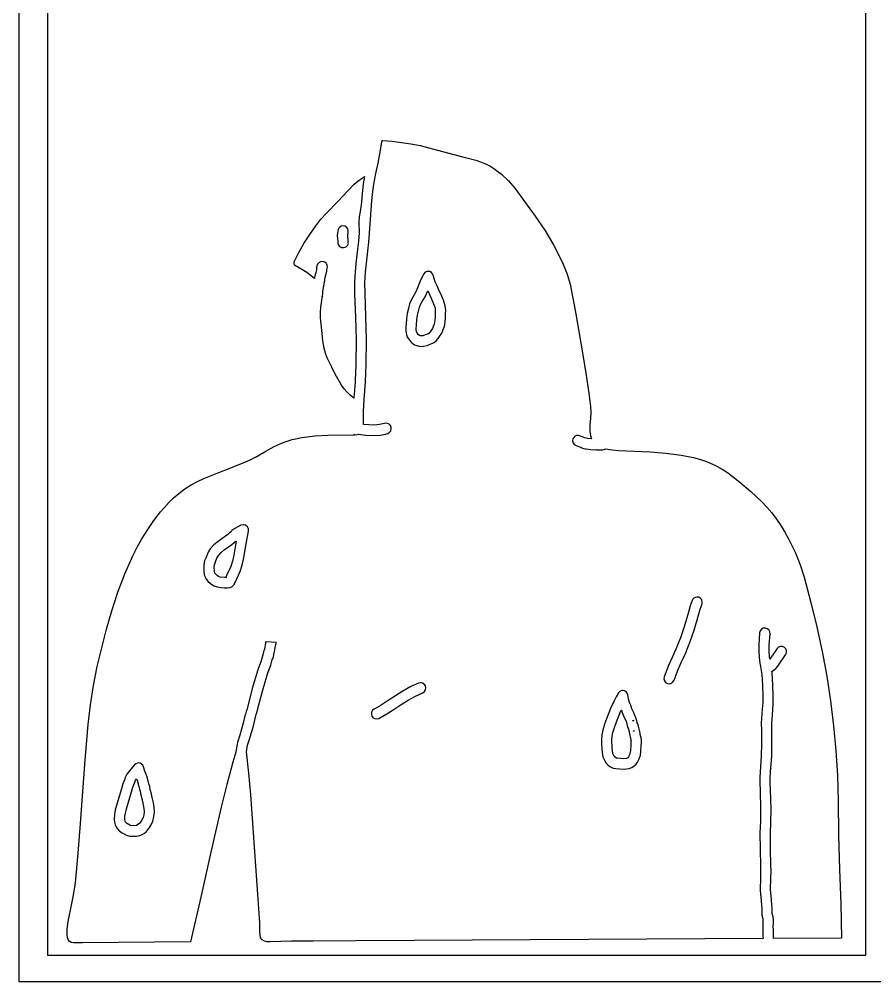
# Model space of a CAD drawing. Extents: x 2 to 598, y 1588 to 7998.
# Drawn here: x 2 to 395.2, y 1588.2 to 2030.6 of the extents above; entities that cross this region are included whole.
import ezdxf

# ---------------------------------------------------------------- set-up
doc = ezdxf.new("R2010")
doc.units = 0

msp = doc.modelspace()

# ---------------------------------------------------------------- linework, layer by layer
at = {"layer": 'Calque 1'}
for p, q in [((15.0254, 2364.69), (15.0254, 1601.48)), ((390.99, 1603.77), (390.99, 2364.69)), ((167.90582, 1969.5182), (168.57813, 1974.1644)), ((168.57813, 1974.1644), (168.83548, 1974.8238)), ((168.83548, 1974.8238), (168.8364, 1974.832)), ((168.8364, 1974.832), (169.05499, 1974.832)), ((169.05499, 1974.832), (173.373381, 1974.507073)), ((173.373381, 1974.507073), (177.674649, 1974.010313)), ((177.674649, 1974.010313), (181.950962, 1973.34032)), ((181.950962, 1973.34032), (186.19449, 1972.4957)), ((166.956928, 1964.505619), (167.90582, 1969.5182)), ((186.19449, 1972.4957), (196.527287, 1969.797)), ((196.527287, 1969.797), (206.94929, 1967.0635)), ((165.897131, 1959.62545), (166.956928, 1964.505619)), ((206.94929, 1967.0635), (207.01289, 1967.0485)), ((207.01289, 1967.0485), (211.766869, 1965.831725)), ((211.766869, 1965.831725), (214.038935, 1965.068809)), ((214.038935, 1965.068809), (216.21853, 1964.1624)), ((216.21853, 1964.1624), (216.23923, 1964.1524)), ((216.23923, 1964.1524), (218.201995, 1963.173083)), ((218.201995, 1963.173083), (220.09277, 1962.05238)), ((220.09277, 1962.05238), (223.645551, 1959.428213)), ((155.900573, 1954.767188), (157.576469, 1956.183948)), ((157.576469, 1956.183948), (159.34139, 1957.4534)), ((159.34139, 1957.4534), (160.72115, 1958.2807)), ((160.722, 1958.28), (160.10602, 1954.8858)), ((160.72062, 1958.2873), (160.722, 1958.28)), ((160.72115, 1958.2807), (160.72062, 1958.2873)), ((164.946641, 1954.839481), (165.897131, 1959.62545)), ((223.645551, 1959.428213), (226.871972, 1956.362689)), ((226.871972, 1956.362689), (229.74643, 1952.9386)), ((148.57566, 1947.0251), (152.78832, 1951.552)), ((152.78832, 1951.552), (152.80432, 1951.57)), ((152.80432, 1951.57), (155.900573, 1954.767188)), ((160.10602, 1954.8858), (159.53913, 1950.4747)), ((164.32567, 1950.1095), (164.946641, 1954.839481)), ((229.74643, 1952.9386), (229.751, 1952.93)), ((229.751, 1952.93), (239.100032, 1940.126512)), ((143.129198, 1941.4427), (148.57566, 1947.0251)), ((159.27403, 1946.6703), (159.17893, 1945.3118)), ((159.53913, 1950.4747), (159.27403, 1946.6703)), ((162.958, 1932.19), (164.11245, 1947.0744)), ((164.11245, 1947.0744), (164.31967, 1950.0535)), ((164.31967, 1950.0535), (164.32167, 1950.0775)), ((164.32167, 1950.0775), (164.32567, 1950.1095)), ((158.61826, 1942.2249), (158.29134, 1939.766747)), ((158.63116, 1942.2939), (158.61826, 1942.2249)), ((159.17893, 1945.3118), (158.63116, 1942.2939)), ((138.26466, 1935.6899), (140.585781, 1938.618988)), ((140.585781, 1938.618988), (143.129198, 1941.4427)), ((158.29134, 1939.766747), (158.1229, 1937.316)), ((239.100032, 1940.126512), (243.5059, 1933.629345)), ((135.477086, 1931.655541), (138.26466, 1935.6899)), ((148.54822, 1933.9131), (148.221086, 1932.382769)), ((148.858432, 1934.553541), (148.54822, 1933.9131)), ((149.331505, 1935.0656), (148.858432, 1934.553541)), ((149.931635, 1935.420234), (149.331505, 1935.0656)), ((150.62302, 1935.5884), (149.931635, 1935.420234)), ((150.62187, 1935.5751), (150.62302, 1935.5884)), ((151.55308, 1935.4761), (150.62187, 1935.5751)), ((152.388693, 1935.017598), (151.55308, 1935.4761)), ((152.963634, 1934.299213), (152.388693, 1935.017598)), ((153.227202, 1933.417645), (152.963634, 1934.299213)), ((153.1287, 1932.4696), (153.227202, 1933.417645)), ((158.1229, 1937.316), (158.16505, 1932.4617)), ((243.5059, 1933.629345), (247.5525, 1926.9574)), ((132.839825, 1927.563375), (135.477086, 1931.655541)), ((148.221086, 1932.382769), (148.157267, 1930.9724)), ((148.157267, 1930.9724), (148.3813, 1928.5594)), ((152.967239, 1931.027763), (153.1287, 1932.4696)), ((153.1499, 1929.0853), (152.967239, 1931.027763)), ((153.1549, 1929.0493), (153.1499, 1929.0853)), ((153.1714, 1928.9098), (153.1549, 1929.0493)), ((158.16505, 1932.4617), (157.861487, 1928.63215)), ((162.642489, 1928.192825), (162.95772, 1932.1813)), ((162.95772, 1932.1813), (162.958, 1932.19)), ((130.419397, 1923.386422), (132.839825, 1927.563375)), ((148.3813, 1928.5594), (148.3813, 1928.5494)), ((148.3813, 1928.5494), (148.3833, 1928.5304)), ((148.3833, 1928.5304), (148.3873, 1928.4924)), ((148.3873, 1928.4924), (148.4002, 1928.3767)), ((148.4002, 1928.3767), (148.425, 1928.1379)), ((148.425, 1928.1379), (148.425, 1927.9901)), ((148.425, 1927.9901), (148.425, 1927.98)), ((148.425, 1927.98), (148.425, 1927.96)), ((148.425, 1927.96), (148.4715, 1927.4587)), ((148.4715, 1927.4587), (148.46406, 1927.295963)), ((148.46406, 1927.295963), (148.85442, 1926.6236)), ((148.85442, 1926.6236), (149.183178, 1926.197863)), ((149.183178, 1926.197863), (150.11429, 1925.7038)), ((150.11429, 1925.7038), (150.943335, 1925.612638)), ((150.943335, 1925.612638), (151.80514, 1925.804)), ((151.80514, 1925.804), (152.424703, 1926.201675)), ((152.424703, 1926.201675), (152.78493, 1926.6061)), ((152.78493, 1926.6061), (153.254944, 1927.505363)), ((153.2133, 1928.4943), (153.1714, 1928.9098)), ((153.2247, 1927.7987), (153.2133, 1928.4943)), ((153.254944, 1927.505363), (153.2247, 1927.7987)), ((157.4425, 1924.7332), (156.843627, 1919.747005)), ((157.4465, 1924.7632), (157.4425, 1924.7332)), ((157.4545, 1924.8332), (157.4465, 1924.7632)), ((157.861487, 1928.63215), (157.4545, 1924.8332)), ((162.19963, 1924.098), (162.642489, 1928.192825)), ((247.5525, 1926.9574), (249.894217, 1922.528006)), ((128.28232, 1919.0977), (130.419397, 1923.386422)), ((161.1515, 1914.3782), (162.18813, 1923.9942)), ((162.18813, 1923.9942), (162.20463, 1924.126)), ((162.20463, 1924.126), (162.19963, 1924.098)), ((249.894217, 1922.528006), (252.014304, 1918.03745)), ((128.282989, 1918.3567), (128.28232, 1919.0977)), ((128.54174, 1917.49), (128.282989, 1918.3567)), ((130.33388, 1916.4611), (128.54174, 1917.49)), ((130.43108, 1916.4043), (130.24298, 1916.5221)), ((130.24298, 1916.5221), (130.33388, 1916.4611)), ((134.094355, 1914.163388), (130.35098, 1916.4503)), ((130.35098, 1916.4503), (130.43108, 1916.4043)), ((138.58453, 1915.6928), (138.58253, 1915.6498)), ((138.63823, 1916.4943), (138.58453, 1915.6928)), ((138.76794, 1917.2126), (138.63823, 1916.4943)), ((138.90075, 1917.5945), (138.76794, 1917.2126)), ((138.90675, 1917.6215), (138.90075, 1917.5945)), ((139.11552, 1918.0768), (138.90675, 1917.6215)), ((139.77026, 1918.7956), (139.11552, 1918.0768)), ((140.43534, 1919.1356), (139.77026, 1918.7956)), ((141.25493, 1919.2534), (140.43534, 1919.1356)), ((141.98046, 1919.118), (141.25493, 1919.2534)), ((142.48276, 1918.8715), (141.98046, 1919.118)), ((142.99746, 1918.4245), (142.48276, 1918.8715)), ((143.2145, 1918.1315), (142.99746, 1918.4245)), ((143.44911, 1917.6437), (143.2145, 1918.1315)), ((143.3724, 1915.3418), (143.574889, 1915.951163)), ((143.55866, 1917.2189), (143.44911, 1917.6437)), ((143.60056, 1916.6784), (143.55866, 1917.2189)), ((143.574889, 1915.951163), (143.60856, 1916.5924)), ((143.60856, 1916.5924), (143.60056, 1916.6784)), ((156.843627, 1919.747005), (156.359162, 1914.704812)), ((252.014304, 1918.03745), (253.816681, 1913.469044)), ((137.67921, 1911.4666), (134.094355, 1914.163388)), ((137.70811, 1911.8991), (137.67921, 1911.4666)), ((137.97528, 1913.2588), (137.70811, 1911.8991)), ((138.26105, 1914.2091), (137.97528, 1913.2588)), ((138.57163, 1915.3801), (138.26105, 1914.2091)), ((138.58253, 1915.6498), (138.57163, 1915.3801)), ((142.41385, 1910.4734), (142.47015, 1911.2894)), ((142.47015, 1911.2894), (142.57608, 1911.8857)), ((142.57608, 1911.8857), (142.89958, 1912.9709)), ((142.89958, 1912.9709), (143.105654, 1913.648475)), ((143.105654, 1913.648475), (143.344, 1914.8116)), ((143.344, 1914.8116), (143.3724, 1915.3418)), ((156.359162, 1914.704812), (156.081244, 1909.609164)), ((160.880315, 1909.445425), (161.1435, 1914.2625)), ((161.1435, 1914.2625), (161.1515, 1914.3782)), ((186.700831, 1911.329191), (185.798144, 1909.1334)), ((187.98019, 1913.6123), (186.700831, 1911.329191)), ((188.619914, 1914.258275), (187.98019, 1913.6123)), ((189.454, 1914.62), (188.619914, 1914.258275)), ((189.92032, 1914.6848), (189.45316, 1914.6278)), ((189.45316, 1914.6278), (189.454, 1914.62)), ((189.92116, 1914.6763), (189.92032, 1914.6848)), ((190.706846, 1914.562212), (189.92116, 1914.6763)), ((191.40193, 1914.2058), (190.706846, 1914.562212)), ((191.949099, 1913.641637), (191.40193, 1914.2058)), ((192.29104, 1912.9043), (191.949099, 1913.641637)), ((193.09926, 1909.9076), (192.29104, 1912.9043)), ((253.816681, 1913.469044), (255.20527, 1908.8061)), ((141.58754, 1905.5078), (141.93119, 1908.0648)), ((141.93119, 1908.0648), (142.41385, 1910.4734)), ((156.081244, 1909.609164), (156.10201, 1904.4626)), ((160.897, 1904.66), (160.880315, 1909.445425)), ((185.059922, 1907.109209), (184.27396, 1905.3409)), ((185.798144, 1909.1334), (185.059922, 1907.109209)), ((194.05114, 1907.9816), (193.09926, 1909.9076)), ((194.54775, 1906.7853), (194.05114, 1907.9816)), ((255.20527, 1908.8061), (257.58445, 1895.9081)), ((140.522648, 1898.231537), (141.31626, 1903.2877)), ((141.25886, 1903.0536), (141.507456, 1904.202375)), ((141.31626, 1903.2877), (141.25886, 1903.0536)), ((141.507456, 1904.202375), (141.57564, 1905.4338)), ((141.57564, 1905.4338), (141.58754, 1905.5078)), ((156.10201, 1904.4626), (156.10201, 1904.4526)), ((156.10201, 1904.4526), (156.11001, 1904.2143)), ((156.11001, 1904.2143), (156.502517, 1893.687225)), ((160.89793, 1904.6305), (160.897, 1904.66)), ((160.89793, 1904.6025), (160.89793, 1904.6305)), ((161.294886, 1893.958975), (160.89793, 1904.6025)), ((182.804538, 1902.865162), (182.062958, 1901.445517)), ((184.27396, 1905.3409), (182.804538, 1902.865162)), ((187.01116, 1900.525425), (188.48525, 1903.0488)), ((188.48525, 1903.0488), (189.75443, 1905.828)), ((189.75443, 1905.828), (189.75444, 1905.828)), ((189.75444, 1905.828), (190.01902, 1905.2011)), ((190.01902, 1905.2011), (190.5332, 1904.0503)), ((190.5332, 1904.0503), (191.37914, 1902.4044)), ((191.37914, 1902.4044), (192.42817, 1899.7141)), ((194.86349, 1906.1135), (194.54775, 1906.7853)), ((195.75646, 1904.3668), (194.86349, 1906.1135)), ((196.91039, 1901.4239), (195.75646, 1904.3668)), ((140.377777, 1895.795945), (140.522648, 1898.231537)), ((181.4023, 1899.7676), (180.89173, 1897.5977)), ((182.062958, 1901.445517), (181.4023, 1899.7676)), ((185.54796, 1896.4451), (185.96499, 1898.292)), ((185.96499, 1898.292), (186.427363, 1899.438478)), ((186.427363, 1899.438478), (187.01116, 1900.525425)), ((192.42817, 1899.7141), (192.84365, 1898.6858)), ((192.84365, 1898.6858), (193.043519, 1898.111563)), ((193.043519, 1898.111563), (193.09586, 1897.959064)), ((193.09586, 1897.959064), (193.09377, 1898.0114)), ((193.09377, 1898.0114), (193.15772, 1896.8064)), ((197.30934, 1900.4379), (196.91039, 1901.4239)), ((197.80956, 1898.9005), (197.30934, 1900.4379)), ((197.986083, 1896.751225), (197.80956, 1898.9005)), ((140.49564, 1893.433), (140.377777, 1895.795945)), ((156.502517, 1893.687225), (156.79886, 1883.2569)), ((161.59969, 1883.21), (161.294886, 1893.958975)), ((180.31192, 1895.4025), (179.968191, 1892.9147)), ((180.89173, 1897.5977), (180.31192, 1895.4025)), ((184.745295, 1892.451875), (185.02655, 1894.5186)), ((185.02655, 1894.5186), (185.54796, 1896.4451)), ((193.15772, 1896.8064), (193.13767, 1895.0953)), ((193.13767, 1895.0953), (193.141458, 1893.479188)), ((197.93927, 1895.0863), (197.986083, 1896.751225)), ((197.953751, 1893.408737), (197.93927, 1895.0863)), ((257.58445, 1895.9081), (260.88215, 1877.2721)), ((140.50264, 1893.366), (140.49564, 1893.433)), ((141.147381, 1886.2457), (140.50264, 1893.366)), ((179.657981, 1889.140055), (179.655295, 1887.415312)), ((179.78689, 1890.6555), (179.657981, 1889.140055)), ((179.968191, 1892.9147), (179.78689, 1890.6555)), ((184.447786, 1887.871387), (184.56715, 1890.2392)), ((184.56715, 1890.2392), (184.745295, 1892.451875)), ((192.23283, 1889.4021), (191.92535, 1888.4719)), ((192.7067, 1890.4702), (192.23283, 1889.4021)), ((192.83848, 1891.3704), (192.7067, 1890.4702)), ((192.7067, 1890.4702), (192.7206, 1890.5002)), ((192.7206, 1890.5002), (192.7067, 1890.4702)), ((193.05397, 1892.1978), (192.83848, 1891.3704)), ((193.141458, 1893.479188), (193.05397, 1892.1978)), ((197.31295, 1889.0902), (197.523513, 1890.0602)), ((197.523513, 1890.0602), (197.54395, 1890.4116)), ((197.54395, 1890.4116), (197.79148, 1891.4095)), ((197.79148, 1891.4095), (197.953751, 1893.408737)), ((141.56303, 1882.762763), (141.147381, 1886.2457)), ((179.655295, 1887.415312), (179.986479, 1885.568264)), ((179.986479, 1885.568264), (180.342162, 1884.62606)), ((184.57108, 1887.016708), (184.447786, 1887.871387)), ((184.88547, 1886.3051), (184.57108, 1887.016708)), ((185.388077, 1885.649025), (184.88547, 1886.3051)), ((185.909423, 1885.213975), (185.388077, 1885.649025)), ((186.462557, 1884.996613), (185.909423, 1885.213975)), ((187.06053, 1884.9936), (186.462557, 1884.996613)), ((187.52355, 1885.0706), (187.06053, 1884.9936)), ((187.52355, 1885.0706), (187.42585, 1885.0206)), ((187.42585, 1885.0206), (187.52355, 1885.0706)), ((188.50954, 1885.4736), (187.52355, 1885.0706)), ((189.744344, 1885.909813), (188.50954, 1885.4736)), ((190.37713, 1886.2705), (189.744344, 1885.909813)), ((191.18845, 1887.3671), (190.37713, 1886.2705)), ((191.92535, 1888.4719), (191.18845, 1887.3671)), ((194.56817, 1883.78425), (195.1937, 1884.7107)), ((195.1937, 1884.7107), (196.19468, 1886.2672)), ((196.19468, 1886.2672), (196.590159, 1887.2225)), ((196.590159, 1887.2225), (196.69904, 1887.633)), ((196.69904, 1887.633), (197.31295, 1889.0902)), ((142.12321, 1879.3441), (141.56303, 1882.762763)), ((156.801, 1883.0164), (156.7023, 1872.124)), ((156.79886, 1883.2569), (156.80086, 1883.1709)), ((156.80086, 1883.1709), (156.801, 1883.16)), ((156.801, 1883.16), (156.801, 1883.0164)), ((161.49893, 1871.9037), (161.59969, 1883.21)), ((180.342162, 1884.62606), (180.85918, 1883.6859)), ((180.85918, 1883.6859), (182.096792, 1882.191009)), ((182.096792, 1882.191009), (183.719153, 1880.9904)), ((183.719153, 1880.9904), (184.653139, 1880.561183)), ((184.653139, 1880.561183), (185.657544, 1880.278416)), ((185.657544, 1880.278416), (186.723778, 1880.16639)), ((187.84325, 1880.2494), (189.49844, 1880.6815)), ((189.49844, 1880.6815), (190.0457, 1880.9171)), ((190.0457, 1880.9171), (191.679009, 1881.486312)), ((191.679009, 1881.486312), (192.643712, 1881.983839)), ((192.643712, 1881.983839), (193.62791, 1882.7294)), ((193.62791, 1882.7294), (194.56817, 1883.78425)), ((142.73397, 1877.129825), (142.12321, 1879.3441)), ((143.544532, 1874.93985), (142.73397, 1877.129825)), ((186.723778, 1880.16639), (187.84325, 1880.2494)), ((260.88215, 1877.2721), (262.413903, 1867.965069)), ((145.62326, 1870.6253), (143.544532, 1874.93985)), ((156.6973, 1871.8796), (156.39654, 1864.3188)), ((156.7003, 1871.9829), (156.6973, 1871.8796)), ((156.7023, 1872.124), (156.7003, 1871.9829)), ((161.179346, 1863.849288), (161.49893, 1871.8907)), ((161.49893, 1871.8907), (161.49893, 1871.9037)), ((145.64446, 1870.5853), (145.62326, 1870.6253)), ((147.820074, 1866.3364), (145.64446, 1870.5853)), ((262.413903, 1867.965069), (263.76444, 1858.6499)), ((150.08967, 1862.3734), (147.820074, 1866.3364)), ((156.36244, 1863.7984), (155.75679, 1856.4867)), ((156.39654, 1864.3188), (156.36244, 1863.7984)), ((160.51552, 1855.8162), (161.179346, 1863.849288)), ((151.309055, 1860.713934), (150.08967, 1862.3734)), ((152.668075, 1859.163425), (151.309055, 1860.713934)), ((154.152922, 1857.728978), (152.668075, 1859.163425)), ((263.76444, 1858.6499), (264.5246, 1852.5666)), ((155.74979, 1856.4177), (154.152922, 1857.728978)), ((155.75679, 1856.4867), (155.74979, 1856.4177)), ((160.216013, 1850.09765), (160.51352, 1855.7902)), ((160.51352, 1855.7902), (160.51552, 1855.8162)), ((160.15954, 1844.3862), (160.216013, 1850.09765)), ((264.622513, 1849.946931), (264.465528, 1847.14355)), ((264.5246, 1852.5666), (264.622513, 1849.946931)), ((170.45659, 1844.9211), (169.84112, 1844.8058)), ((171.243432, 1844.83352), (170.45659, 1844.9211)), ((264.465528, 1847.14355), (264.275936, 1844.152894)), ((162.677844, 1844.101775), (160.15954, 1844.3862)), ((165.143246, 1844.039125), (162.677844, 1844.101775)), ((167.53719, 1844.254913), (165.143246, 1844.039125)), ((169.84112, 1844.8058), (167.53719, 1844.254913)), ((171.9424, 1844.505613), (171.243432, 1844.83352)), ((171.33405, 1840.2438), (172.163256, 1840.713672)), ((172.501396, 1843.973048), (171.9424, 1844.505613)), ((172.163256, 1840.713672), (172.728279, 1841.439875)), ((172.86832, 1843.2715), (172.501396, 1843.973048)), ((172.728279, 1841.439875), (172.979755, 1842.324966)), ((172.979755, 1842.324966), (172.86832, 1843.2715)), ((264.275936, 1844.152894), (264.27603, 1840.9714)), ((264.27603, 1840.9714), (264.496688, 1839.2877)), ((119.195367, 1834.228123), (123.273299, 1836.037712)), ((123.273299, 1836.037712), (127.493046, 1837.43647)), ((127.493046, 1837.43647), (131.82153, 1838.3867)), ((131.82153, 1838.3867), (131.829, 1838.38)), ((131.829, 1838.38), (137.782296, 1839.103584)), ((137.782296, 1839.103584), (143.838783, 1839.435425)), ((143.838783, 1839.435425), (156.1919, 1839.6336)), ((156.1919, 1839.6336), (155.73043, 1839.6696)), ((155.73043, 1839.6696), (156.774327, 1839.6047)), ((156.774327, 1839.6047), (157.91325, 1839.853)), ((157.91325, 1839.853), (157.92975, 1839.863)), ((157.92975, 1839.863), (161.175283, 1839.388561)), ((161.175283, 1839.388561), (164.519625, 1839.207138)), ((164.519625, 1839.207138), (167.920104, 1839.448845)), ((167.920104, 1839.448845), (169.628061, 1839.769035)), ((169.628061, 1839.769035), (171.33405, 1840.2438)), ((256.43672, 1837.6864), (256.296621, 1836.743789)), ((256.296621, 1836.743789), (256.521034, 1835.851588)), ((256.824693, 1838.37647), (256.43672, 1837.6864)), ((257.399448, 1838.891763), (256.824693, 1838.37647)), ((258.107916, 1839.198273), (257.399448, 1838.891763)), ((258.89703, 1839.262), (258.107916, 1839.198273)), ((259.5094, 1839.1276), (258.89703, 1839.262)), ((261.98367, 1838.2321), (259.5094, 1839.1276)), ((262.5242, 1837.999), (261.98367, 1838.2321)), ((263.35516, 1837.874), (262.5242, 1837.999)), ((265.04859, 1837.6652), (263.35516, 1837.874)), ((264.496688, 1839.2877), (265.04859, 1837.6652)), ((110.608222, 1829.3502), (115.25353, 1832.0214)), ((115.25353, 1832.0214), (115.29233, 1832.0454)), ((115.29233, 1832.0454), (119.195367, 1834.228123)), ((256.521034, 1835.851588), (257.063602, 1835.108617)), ((257.063602, 1835.108617), (257.87797, 1834.6137)), ((257.87797, 1834.6137), (260.24992, 1833.7564)), ((260.24992, 1833.7564), (260.144728, 1833.785728)), ((260.144728, 1833.785728), (260.20461, 1833.738275)), ((260.20461, 1833.738275), (260.84162, 1833.4644)), ((260.84162, 1833.4644), (262.032533, 1833.17055)), ((262.032533, 1833.17055), (262.52317, 1833.1461)), ((262.52317, 1833.1461), (265.80204, 1832.7425)), ((265.80204, 1832.7425), (266.96372, 1832.8325)), ((266.96372, 1832.8325), (267.32701, 1832.6961)), ((267.32701, 1832.6961), (268.331671, 1832.600713)), ((268.331671, 1832.600713), (268.52745, 1832.6791)), ((268.52745, 1832.6791), (269.149464, 1832.6471)), ((269.149464, 1832.6471), (270.24259, 1832.7231)), ((270.24259, 1832.7231), (270.837769, 1832.81275)), ((270.77279, 1832.8337), (271.39343, 1833.1381)), ((270.837769, 1832.81275), (270.77279, 1832.8337)), ((271.39343, 1833.1381), (274.460178, 1832.6909)), ((274.460178, 1832.6909), (277.39203, 1832.4363)), ((277.39203, 1832.4363), (291.943003, 1831.687063)), ((291.943003, 1831.687063), (299.09731, 1831.173417)), ((105.635, 1826.9607), (108.172389, 1828.097681)), ((108.172389, 1828.097681), (110.608222, 1829.3502)), ((299.09731, 1831.173417), (306.14323, 1830.2809)), ((306.14323, 1830.2809), (306.148, 1830.29)), ((306.148, 1830.29), (311.830091, 1829.107825)), ((311.830091, 1829.107825), (314.615552, 1828.321953)), ((314.615552, 1828.321953), (317.347745, 1827.39795)), ((317.347745, 1827.39795), (320.014514, 1826.329609)), ((92.986154, 1821.95995), (99.287973, 1824.375275)), ((99.287973, 1824.375275), (105.635, 1826.9607)), ((320.014514, 1826.329609), (322.603701, 1825.110725)), ((322.603701, 1825.110725), (325.103149, 1823.735091)), ((325.103149, 1823.735091), (327.5007, 1822.1965)), ((83.886137, 1818.052642), (86.852032, 1819.43895)), ((86.852032, 1819.43895), (92.986154, 1821.95995)), ((327.5007, 1822.1965), (333.10398, 1817.8117)), ((75.315832, 1812.661388), (78.087708, 1814.720955)), ((78.087708, 1814.720955), (81.0081, 1816.5365)), ((81.0081, 1816.5365), (83.886137, 1818.052642)), ((333.10398, 1817.8117), (333.108, 1817.81)), ((333.108, 1817.81), (338.288342, 1813.49515)), ((70.233, 1807.9231), (72.696316, 1810.386027)), ((72.696316, 1810.386027), (75.315832, 1812.661388)), ((338.288342, 1813.49515), (343.1627, 1808.9739)), ((66.946278, 1804.180328), (70.2247, 1807.9131)), ((70.2247, 1807.9131), (70.233, 1807.9231)), ((343.1627, 1808.9739), (345.56607, 1806.381646)), ((345.56607, 1806.381646), (347.828616, 1803.661602)), ((63.905068, 1800.219575), (66.946278, 1804.180328)), ((347.828616, 1803.661602), (349.954397, 1800.825235)), ((349.954397, 1800.825235), (351.947473, 1797.884012)), ((61.067523, 1796.074809), (63.905068, 1800.219575)), ((101.04016, 1796.5034), (99.756205, 1795.5333)), ((103.83017, 1797.9746), (101.04016, 1796.5034)), ((104.873, 1798.25), (103.83017, 1797.9746)), ((105.01754, 1798.252), (104.87233, 1798.2515)), ((104.87233, 1798.2515), (104.873, 1798.25)), ((105.018207, 1798.2515), (105.01754, 1798.252)), ((106.045063, 1797.98892), (105.018207, 1798.2515)), ((106.832236, 1797.339912), (106.045063, 1797.98892)), ((107.281869, 1796.421673), (106.832236, 1797.339912)), ((107.296107, 1795.3514), (107.281869, 1796.421673)), ((351.947473, 1797.884012), (353.811901, 1794.849401)), ((56.212114, 1787.888366), (58.398343, 1791.7874)), ((58.398343, 1791.7874), (58.4001, 1791.79)), ((58.4001, 1791.79), (61.067523, 1796.074809)), ((96.842476, 1793.0457), (93.349123, 1790.591237)), ((97.844486, 1793.7924), (96.842476, 1793.0457)), ((98.60568, 1794.4777), (97.844486, 1793.7924)), ((99.3307, 1794.9712), (98.60568, 1794.4777)), ((99.756205, 1795.5333), (99.3307, 1794.9712)), ((99.3307, 1794.9712), (99.3328, 1794.9492)), ((99.3328, 1794.9492), (99.3307, 1794.9712)), ((106.304171, 1789.43755), (107.296107, 1795.3514)), ((353.811901, 1794.849401), (355.551743, 1791.732867)), ((54.178503, 1783.903873), (56.212114, 1787.888366)), ((91.488643, 1789.041586), (89.809316, 1787.1851)), ((93.349123, 1790.591237), (91.488643, 1789.041586)), ((96.235516, 1786.679425), (99.674723, 1789.169)), ((99.674723, 1789.169), (99.692293, 1789.183)), ((99.692293, 1789.183), (100.798693, 1790.0077)), ((101.63532, 1790.7232), (100.57337, 1784.197)), ((100.798693, 1790.0077), (100.979043, 1790.1566)), ((100.979043, 1790.1566), (101.548513, 1790.6842)), ((101.548513, 1790.6842), (101.634313, 1790.7222)), ((101.634313, 1790.7222), (101.63532, 1790.7232)), ((105.276587, 1783.2348), (106.304171, 1789.43755)), ((355.551743, 1791.732867), (358.6739, 1785.2999)), ((52.287339, 1779.842672), (54.178503, 1783.903873)), ((88.494496, 1784.91995), (87.708666, 1782.8267)), ((89.035224, 1786.009578), (88.494496, 1784.91995)), ((89.809316, 1787.1851), (89.035224, 1786.009578)), ((92.204373, 1781.1478), (92.853289, 1782.942163)), ((92.853289, 1782.942163), (93.647183, 1784.3037)), ((93.647183, 1784.3037), (94.746247, 1785.465022)), ((94.746247, 1785.465022), (96.235516, 1786.679425)), ((100.57337, 1784.197), (99.988402, 1781.430775)), ((104.668814, 1780.333075), (105.276587, 1783.2348)), ((358.6739, 1785.2999), (358.6779, 1785.2899)), ((358.6779, 1785.2899), (360.849085, 1779.808037)), ((50.528447, 1775.713513), (52.287339, 1779.842672)), ((86.940606, 1780.841159), (86.768672, 1779.8067)), ((86.768672, 1779.8067), (86.858072, 1778.4037)), ((87.207529, 1781.673475), (86.940606, 1780.841159)), ((87.708666, 1782.8267), (87.207529, 1781.673475)), ((91.537226, 1779.3439), (91.549116, 1779.3949)), ((91.646263, 1778.3724), (91.537226, 1779.3439)), ((91.549116, 1779.3949), (92.204373, 1781.1478)), ((99.26182, 1778.9674), (97.46503, 1775.1418)), ((99.988402, 1781.430775), (99.26182, 1778.9674)), ((103.743867, 1777.2491), (104.668814, 1780.333075)), ((360.849085, 1779.808037), (362.66609, 1774.135)), ((47.366788, 1767.28632), (50.528447, 1775.713513)), ((86.858072, 1778.4037), (86.848772, 1778.3617)), ((86.848772, 1778.3617), (86.867329, 1776.469925)), ((86.867329, 1776.469925), (87.04016, 1775.316297)), ((87.04016, 1775.316297), (87.458037, 1774.0617)), ((91.662153, 1776.889425), (91.646263, 1778.3724)), ((91.844184, 1776.0051), (91.662153, 1776.889425)), ((92.906654, 1774.9354), (91.844184, 1776.0051)), ((93.631704, 1774.428636), (92.906654, 1774.9354)), ((94.330324, 1774.177913), (93.631704, 1774.428636)), ((96.439254, 1774.0052), (94.330324, 1774.177913)), ((97.46503, 1775.1418), (96.964802, 1774.0142)), ((101.774477, 1773.0277), (102.759022, 1775.019112)), ((102.759022, 1775.019112), (103.743867, 1777.2491)), ((362.66609, 1774.135), (365.8201, 1762.4386)), ((87.458037, 1774.0617), (88.012108, 1773.07908)), ((88.012108, 1773.07908), (88.644312, 1772.310463)), ((88.644312, 1772.310463), (89.832567, 1771.2526)), ((89.832567, 1771.2526), (91.429638, 1770.215167)), ((91.429638, 1770.215167), (93.053307, 1769.622813)), ((96.953952, 1773.9912), (96.439254, 1774.0052)), ((96.964802, 1774.0142), (96.953952, 1773.9912)), ((97.31668, 1773.9806), (97.34459, 1774.0026)), ((97.32188, 1773.9806), (97.31668, 1773.9806)), ((97.38596, 1774.0116), (97.32188, 1773.9806)), ((97.34459, 1774.0026), (97.3455, 1774)), ((97.3455, 1774), (97.38632, 1774.01)), ((97.38632, 1774.01), (97.38596, 1774.0116)), ((98.920663, 1769.404337), (99.628236, 1769.734948)), ((99.628236, 1769.734948), (100.355437, 1770.3348)), ((100.355437, 1770.3348), (100.858268, 1770.968162)), ((100.858268, 1770.968162), (100.990547, 1771.2986)), ((100.990547, 1771.2986), (101.344007, 1772.0495)), ((101.344007, 1772.0495), (101.679669, 1772.799862)), ((101.679669, 1772.799862), (101.779551, 1773.02818)), ((101.779551, 1773.02818), (101.774477, 1773.0277)), ((44.612143, 1758.6923), (47.366788, 1767.28632)), ((93.053307, 1769.622813), (94.649069, 1769.335952)), ((94.649069, 1769.335952), (96.162417, 1769.215)), ((96.162417, 1769.215), (97.691007, 1769.198)), ((97.691007, 1769.198), (98.920663, 1769.404337)), ((310.3773, 1760.9024), (309.57373, 1758.0338)), ((311.25166, 1763.404), (310.3773, 1760.9024)), ((311.58388, 1764.033234), (311.25166, 1763.404)), ((312.074423, 1764.5285), (311.58388, 1764.033234)), ((312.686499, 1764.862141), (312.074423, 1764.5285)), ((313.38332, 1765.0065), (312.686499, 1764.862141)), ((313.61896, 1765.0065), (313.38332, 1765.0065)), ((314.31091, 1764.8753), (313.61896, 1765.0081)), ((313.61896, 1765.0081), (313.61896, 1765.0065)), ((315.130161, 1764.388483), (314.31091, 1764.8753)), ((314.95893, 1759.472), (315.78265, 1761.817)), ((315.680095, 1763.650912), (315.130161, 1764.388483)), ((315.913371, 1762.760961), (315.680095, 1763.650912)), ((315.78265, 1761.817), (315.913371, 1762.760961)), ((365.8201, 1762.4386), (365.8221, 1762.4286)), ((365.8221, 1762.4286), (368.620454, 1751.263396)), ((42.147666, 1750.1768), (44.609543, 1758.6823)), ((44.609543, 1758.6823), (44.612143, 1758.6923)), ((309.57373, 1758.0338), (307.56093, 1751.2487)), ((312.14153, 1749.8147), (314.18792, 1756.7109)), ((314.18792, 1756.7109), (314.95893, 1759.472)), ((39.897743, 1741.61535), (42.147666, 1750.1768)), ((307.56093, 1751.2487), (305.898552, 1746.217937)), ((310.399748, 1744.563762), (312.14153, 1749.8147)), ((342.25199, 1748.573), (341.881053, 1742.926975)), ((342.532661, 1749.483842), (342.25199, 1748.573)), ((343.12045, 1750.191762), (342.532661, 1749.483842)), ((343.930816, 1750.627602), (343.12045, 1750.191762)), ((344.87922, 1750.7222), (343.930816, 1750.627602)), ((345.790073, 1750.441539), (344.87922, 1750.7222)), ((346.497998, 1749.853763), (345.790073, 1750.441539)), ((346.933841, 1749.043405), (346.497998, 1749.853763)), ((346.680551, 1742.814813), (347.02845, 1748.095)), ((347.02845, 1748.095), (346.933841, 1749.043405)), ((368.620454, 1751.263396), (371.053055, 1740.013306)), ((115.1244, 1743.7217), (114.73321, 1741.251)), ((115.2097, 1744.1795), (115.1244, 1743.7217)), ((115.2355, 1744.3377), (115.2097, 1744.1795)), ((115.2415, 1744.3797), (115.2355, 1744.3377)), ((115.2445, 1744.3907), (115.2415, 1744.3797)), ((115.2465, 1744.4007), (115.2445, 1744.3907)), ((115.2485, 1744.4107), (115.2465, 1744.4007)), ((115.2515, 1744.4327), (115.2485, 1744.4107)), ((120.01865, 1744.0472), (115.2515, 1744.4327)), ((119.90495, 1743.0808), (119.93455, 1743.160213)), ((119.93455, 1743.160213), (119.99385, 1743.7035)), ((119.99385, 1743.7035), (120.01865, 1744.0472)), ((305.898552, 1746.217937), (303.77098, 1740.9987)), ((308.18518, 1739.1125), (310.399748, 1744.563762)), ((37.871035, 1733.001475), (39.897743, 1741.61535)), ((114.12655, 1738.8858), (113.9493, 1738.4295)), ((114.30845, 1739.9803), (114.12655, 1738.8858)), ((114.48415, 1740.6092), (114.30845, 1739.9803)), ((114.65261, 1740.9901), (114.48415, 1740.6092)), ((114.73321, 1741.251), (114.65261, 1740.9901)), ((118.96443, 1738.816), (118.99643, 1738.9446)), ((118.967187, 1738.544213), (118.96443, 1738.816)), ((118.99643, 1738.9446), (119.09253, 1739.142)), ((119.09253, 1739.142), (119.33851, 1739.9017)), ((119.33851, 1739.9017), (119.680999, 1741.605)), ((119.680999, 1741.605), (119.82065, 1742.732)), ((119.82065, 1742.732), (119.87445, 1743.0198)), ((119.87445, 1743.0198), (119.90495, 1743.0808)), ((303.77098, 1740.9987), (302.04086, 1737.2434)), ((306.25455, 1734.9448), (308.18518, 1739.1125)), ((341.881053, 1742.926975), (341.888654, 1740.068731)), ((341.888654, 1740.068731), (342.06906, 1737.1758)), ((346.686862, 1740.217455), (346.680551, 1742.814813)), ((346.84758, 1737.6316), (346.686862, 1740.217455)), ((350.2944, 1741.2804), (346.97832, 1736.5102)), ((350.976708, 1741.92165), (350.2944, 1741.2804)), ((351.85244, 1742.253), (350.976708, 1741.92165)), ((352.788748, 1742.223512), (351.85244, 1742.253)), ((353.64251, 1741.838), (352.788748, 1742.223512)), ((354.292758, 1741.141533), (353.64251, 1741.838)), ((354.19959, 1738.4904), (354.589129, 1739.360061)), ((354.614241, 1740.279663), (354.292758, 1741.141533)), ((354.589129, 1739.360061), (354.614241, 1740.279663)), ((371.053055, 1740.013306), (373.127353, 1728.690026)), ((113.01602, 1735.2199), (111.66572, 1731.6051)), ((113.9493, 1738.4295), (113.01602, 1735.2199)), ((117.56555, 1733.6927), (118.45077, 1736.767)), ((118.45077, 1736.767), (118.403193, 1736.57735)), ((118.403193, 1736.57735), (118.465797, 1736.633925)), ((118.465797, 1736.633925), (118.77943, 1737.5282)), ((118.77943, 1737.5282), (118.967187, 1738.544213)), ((302.04086, 1737.2434), (300.32933, 1733.5531)), ((304.75077, 1731.683), (306.25455, 1734.9448)), ((342.06906, 1737.1758), (342.372335, 1734.63405)), ((342.372335, 1734.63405), (342.64939, 1733.1336)), ((346.97832, 1736.5102), (346.84758, 1737.6316)), ((350.87369, 1733.7047), (354.19959, 1738.4904)), ((36.078803, 1724.3387), (37.871035, 1733.001475)), ((111.66572, 1731.6051), (109.102705, 1722.953213)), ((113.73716, 1721.702863), (116.22507, 1730.108)), ((116.22507, 1730.108), (117.56555, 1733.6927)), ((300.32933, 1733.5531), (298.35529, 1728.3193)), ((302.91315, 1726.8135), (304.75077, 1731.683)), ((342.64939, 1733.1336), (343.2385, 1729.4346)), ((347.89713, 1730.7684), (349.75748, 1732.1606)), ((348.00565, 1729.9912), (347.89713, 1730.7684)), ((348.389134, 1724.64455), (348.00565, 1729.9912)), ((349.75748, 1732.1606), (350.65748, 1733.239775)), ((350.65748, 1733.239775), (350.87369, 1733.7047)), ((186.44496, 1725.6022), (185.53235, 1725.3939)), ((186.44504, 1725.6018), (186.44496, 1725.6022)), ((186.75975, 1725.5898), (186.44504, 1725.6018)), ((187.36901, 1725.444), (186.75975, 1725.5898)), ((188.161426, 1724.945438), (187.36901, 1725.444)), ((298.35529, 1728.3193), (298.241363, 1727.373011)), ((298.241363, 1727.373011), (298.490553, 1726.487237)), ((298.490553, 1726.487237), (299.053741, 1725.759545)), ((299.053741, 1725.759545), (299.88181, 1725.2875)), ((300.827898, 1725.173686), (301.713478, 1725.422787)), ((301.713478, 1725.422787), (302.441058, 1725.985745)), ((302.441058, 1725.985745), (302.91315, 1726.8135)), ((343.2385, 1729.4346), (343.585978, 1724.463162)), ((373.127353, 1728.690026), (374.850801, 1717.30525)), ((34.724907, 1715.379309), (36.078803, 1724.3387)), ((109.102705, 1722.953213), (106.85619, 1714.3008)), ((111.50701, 1713.1157), (113.73716, 1721.702863)), ((178.28629, 1721.7745), (174.843333, 1719.636203)), ((182.031079, 1723.807962), (178.28629, 1721.7745)), ((185.53235, 1725.3939), (182.031079, 1723.807962)), ((184.15504, 1719.5094), (187.48994, 1721.0112)), ((187.48994, 1721.0112), (188.266144, 1721.564386)), ((188.70278, 1724.1816), (188.161426, 1724.945438)), ((188.266144, 1721.564386), (188.753034, 1722.345188)), ((188.911587, 1723.251595), (188.70278, 1724.1816)), ((188.753034, 1722.345188), (188.911587, 1723.251595)), ((278.0417, 1721.629275), (277.37068, 1720.9549)), ((278.922, 1721.99), (278.0417, 1721.629275)), ((279.41396, 1722.0401), (278.92149, 1721.9971)), ((278.92149, 1721.9971), (278.922, 1721.99)), ((279.41413, 1722.0308), (279.41396, 1722.0401)), ((280.229337, 1721.873062), (279.41413, 1722.0308)), ((280.930897, 1721.456425), (280.229337, 1721.873062)), ((281.455822, 1720.8248), (280.930897, 1721.456425)), ((299.88181, 1725.2875), (300.827898, 1725.173686)), ((343.585978, 1724.463162), (343.73097, 1719.5086)), ((348.5312, 1719.5619), (348.389134, 1724.64455)), ((171.568864, 1717.449175), (168.363783, 1715.362534)), ((174.843333, 1719.636203), (171.568864, 1717.449175)), ((177.484306, 1715.614136), (180.69345, 1717.6218)), ((180.69345, 1717.6218), (184.15504, 1719.5094)), ((275.351363, 1717.341787), (273.78743, 1713.7259)), ((276.281668, 1719.15342), (275.351363, 1717.341787)), ((277.37068, 1720.9549), (276.281668, 1719.15342)), ((281.74112, 1720.0221), (281.455822, 1720.8248)), ((282.05842, 1718.1432), (281.74112, 1720.0221)), ((282.45322, 1716.4875), (282.05842, 1718.1432)), ((343.73097, 1719.5086), (343.661873, 1716.491378)), ((348.461822, 1716.25483), (348.5312, 1719.5619)), ((374.850801, 1717.30525), (376.230849, 1705.870674)), ((33.698686, 1706.342575), (34.724907, 1715.379309)), ((106.28878, 1712.4022), (105.90534, 1711.1299)), ((106.67636, 1713.692), (106.28878, 1712.4022)), ((106.822986, 1714.195263), (106.67636, 1713.692)), ((106.85619, 1714.3008), (106.822986, 1714.195263)), ((110.88534, 1711.0213), (111.27602, 1712.322)), ((111.27602, 1712.322), (111.50701, 1713.1157)), ((164.38071, 1712.935027), (163.932485, 1712.131437)), ((165.12899, 1713.5254), (164.38071, 1712.935027)), ((168.363783, 1715.362534), (165.12899, 1713.5254)), ((170.889033, 1711.26697), (174.250342, 1713.443188)), ((174.250342, 1713.443188), (177.484306, 1715.614136)), ((273.78743, 1713.7259), (271.842942, 1709.002712)), ((278.23539, 1711.9261), (278.69944, 1713)), ((278.69944, 1713), (278.69979, 1713.0071)), ((278.69979, 1713.0071), (278.7, 1713)), ((278.7, 1713), (279.0452, 1711.8899)), ((282.9457, 1715.5867), (282.45322, 1716.4875)), ((282.45322, 1716.4875), (282.47232, 1716.4165)), ((282.47232, 1716.4165), (282.45322, 1716.4875)), ((283.386385, 1714.248087), (282.9457, 1715.5867)), ((283.52758, 1713.6039), (283.386385, 1714.248087)), ((284.381035, 1711.816125), (283.52758, 1713.6039)), ((343.453368, 1713.417775), (343.00595, 1707.0355)), ((343.661873, 1716.491378), (343.453368, 1713.417775)), ((347.80204, 1706.8355), (348.248505, 1713.041537)), ((348.248505, 1713.041537), (348.461822, 1716.25483)), ((105.68779, 1710.3857), (104.96432, 1706.9999)), ((105.77409, 1710.6901), (105.68779, 1710.3857)), ((105.90534, 1711.1299), (105.77409, 1710.6901)), ((109.61717, 1705.8219), (110.34891, 1709.2423)), ((110.326472, 1709.147213), (110.37581, 1709.3273)), ((110.34891, 1709.2423), (110.326472, 1709.147213)), ((110.37581, 1709.3273), (110.50294, 1709.7526)), ((110.50294, 1709.7526), (110.88534, 1711.0213)), ((163.932485, 1712.131437), (163.818317, 1711.218405)), ((163.818317, 1711.218405), (164.07221, 1710.2997)), ((164.07221, 1710.2997), (164.66266, 1709.551595)), ((164.66266, 1709.551595), (165.466266, 1709.103537)), ((165.466266, 1709.103537), (166.379255, 1708.989511)), ((166.379255, 1708.989511), (167.29785, 1709.2435)), ((167.29785, 1709.2435), (170.889033, 1711.26697)), ((271.842942, 1709.002712), (270.934197, 1706.506452)), ((276.321066, 1707.255663), (278.23539, 1711.9261)), ((279.0452, 1711.8899), (280.067756, 1709.645575)), ((280.067756, 1709.645575), (280.8823, 1707.8943)), ((280.8823, 1707.8943), (281.04456, 1707.3409)), ((283.88089, 1708.1555), (284.06021, 1708.1815)), ((284.40696, 1708.1055), (283.88089, 1708.1555)), ((284.06019, 1708.1815), (284.13049, 1708.1815)), ((284.06021, 1708.1815), (284.06019, 1708.1815)), ((284.13049, 1708.1815), (284.40696, 1708.1055)), ((285.40033, 1709.5122), (284.381035, 1711.816125)), ((285.7817, 1708.1107), (285.40033, 1709.5122)), ((285.9605, 1707.363), (285.7817, 1708.1107)), ((32.109023, 1688.1135), (33.698686, 1706.342575)), ((104.96432, 1706.9999), (103.32101, 1701.5083)), ((107.91547, 1700.1209), (109.61717, 1705.8219)), ((270.17267, 1703.8707), (269.763856, 1701.689878)), ((270.934197, 1706.506452), (270.17267, 1703.8707)), ((274.83611, 1702.7386), (275.49384, 1704.996058)), ((275.49384, 1704.996058), (276.321066, 1707.255663)), ((281.04456, 1707.3409), (281.36651, 1705.9745)), ((281.36651, 1705.9745), (281.71894, 1704.9374)), ((281.71894, 1704.9374), (281.9737, 1704.4692)), ((281.9737, 1704.4692), (282.0357, 1704.2708)), ((282.0357, 1704.2708), (282.61035, 1701.3159)), ((282.58431, 1703.8825), (282.64531, 1703.8415)), ((282.58431, 1703.8815), (282.58431, 1703.8825)), ((282.61121, 1703.8555), (282.58431, 1703.8815)), ((282.64531, 1703.8415), (282.61121, 1703.8555)), ((284.21036, 1703.428), (284.523, 1703.461)), ((284.33748, 1703.415), (284.21036, 1703.428)), ((284.523, 1703.46), (284.33748, 1703.415)), ((284.523, 1703.461), (284.52321, 1703.4609)), ((284.52321, 1703.4609), (284.523, 1703.46)), ((286.0292, 1707.1464), (285.9605, 1707.363)), ((286.26846, 1706.6906), (286.0292, 1707.1464)), ((286.62452, 1705.6757), (286.26846, 1706.6906)), ((287.051576, 1703.8598), (286.62452, 1705.6757)), ((287.30458, 1702.3292), (287.051576, 1703.8598)), ((343.00595, 1707.0355), (343.04005, 1703.6373)), ((343.04005, 1703.6373), (343.11109, 1697.709587)), ((347.83974, 1703.6889), (347.80204, 1706.8355)), ((347.913066, 1697.734187), (347.83974, 1703.6889)), ((376.230849, 1705.870674), (377.274947, 1694.397994)), ((103.32101, 1701.5083), (102.28024, 1698.156)), ((106.92018, 1696.9284), (107.91547, 1700.1209)), ((269.571873, 1699.518075), (269.55678, 1697.373234)), ((269.763856, 1701.689878), (269.571873, 1699.518075)), ((274.369311, 1699.302513), (274.522253, 1701.052117)), ((274.46043, 1695.6847), (274.369311, 1699.302513)), ((274.522253, 1701.052117), (274.83611, 1702.7386)), ((282.61035, 1701.3159), (282.73592, 1700.7898)), ((282.73592, 1700.7898), (282.92299, 1700.0359)), ((282.92299, 1700.0359), (283.10592, 1699.2762)), ((283.10592, 1699.2762), (283.13742, 1699.1212)), ((283.13742, 1699.1212), (283.16222, 1699.0432)), ((283.170145, 1698.944462), (283.13742, 1699.1212)), ((283.13742, 1699.1212), (283.13742, 1698.0722)), ((283.16222, 1699.0432), (283.170145, 1698.944462)), ((287.39298, 1701.9488), (287.30458, 1702.3292)), ((287.30458, 1702.3292), (287.32528, 1702.2134)), ((287.32528, 1702.2134), (287.30458, 1702.3292)), ((287.58367, 1701.1814), (287.39298, 1701.9488)), ((287.78366, 1700.3505), (287.58367, 1701.1814)), ((287.93145, 1699.5831), (287.78366, 1700.3505)), ((287.93545, 1697.9046), (287.93145, 1699.5831)), ((101.781939, 1695.7408), (101.47719, 1693.733)), ((102.28024, 1698.156), (101.781939, 1695.7408)), ((106.47783, 1693.8547), (106.92018, 1696.9284)), ((269.55678, 1697.373234), (269.67864, 1695.2733)), ((269.67864, 1695.2733), (269.84321, 1693.554533)), ((274.856153, 1693.070425), (274.46043, 1695.6847)), ((283.09142, 1696.9415), (282.920949, 1694.441212)), ((283.13742, 1698.0722), (283.09142, 1696.9415)), ((287.73766, 1693.933925), (287.88735, 1696.7285)), ((287.88735, 1696.7285), (287.93545, 1697.9046)), ((343.11109, 1697.709587), (343.00645, 1691.9036)), ((347.80154, 1691.6633), (347.913066, 1697.734187)), ((101.47719, 1693.733), (100.13464, 1689.0754)), ((107.49162, 1684.013466), (106.47783, 1693.8547)), ((269.84321, 1693.554533), (270.225486, 1691.615237)), ((270.225486, 1691.615237), (271.054322, 1689.647723)), ((275.204446, 1692.130516), (274.856153, 1693.070425)), ((275.69601, 1691.4793), (275.204446, 1692.130516)), ((276.47219, 1691.0127), (275.69601, 1691.4793)), ((276.3399, 1691.0007), (276.268694, 1691.034825)), ((276.268694, 1691.034825), (276.47219, 1691.0127)), ((276.47219, 1691.0127), (276.3399, 1691.0007)), ((276.79052, 1690.9687), (276.47219, 1691.0127)), ((278.310954, 1690.778075), (276.79052, 1690.9687)), ((279.85028, 1690.7052), (278.310954, 1690.778075)), ((281.052701, 1690.86105), (279.85028, 1690.7052)), ((281.62846, 1691.0829), (281.052701, 1690.86105)), ((282.028301, 1691.612), (281.62846, 1691.0829)), ((282.5204, 1692.5428), (282.028301, 1691.612)), ((282.920949, 1694.441212), (282.5204, 1692.5428)), ((286.132471, 1689.04145), (286.95149, 1690.6937)), ((286.95149, 1690.6937), (287.475471, 1692.340325)), ((287.475471, 1692.340325), (287.73766, 1693.933925)), ((343.00645, 1691.9036), (342.640253, 1687.11285)), ((347.430543, 1686.710212), (347.80154, 1691.6633)), ((377.274947, 1694.397994), (377.990547, 1682.898904)), ((30.104279, 1660.896313), (32.108023, 1688.1025)), ((32.108023, 1688.1025), (32.109023, 1688.1135)), ((53.221563, 1685.840275), (51.442663, 1683.5439)), ((54.917903, 1687.8434), (53.221563, 1685.840275)), ((55.571217, 1688.40395), (54.917903, 1687.8434)), ((56.380343, 1688.6981), (55.571217, 1688.40395)), ((56.82321, 1688.7321), (56.380343, 1688.6981)), ((57.563622, 1688.601794), (56.82321, 1688.7323)), ((56.82321, 1688.7323), (56.82321, 1688.7321)), ((58.21834, 1688.255325), (57.563622, 1688.601794)), ((58.739152, 1687.722669), (58.21834, 1688.255325)), ((59.07785, 1687.0336), (58.739152, 1687.722669)), ((59.693833, 1685.0136), (59.07785, 1687.0336)), ((100.12864, 1689.0534), (97.380291, 1678.768859)), ((100.13464, 1689.0754), (100.12864, 1689.0534)), ((271.054322, 1689.647723), (271.707716, 1688.713481)), ((271.707716, 1688.713481), (272.55857, 1687.8443)), ((272.55857, 1687.8443), (273.405776, 1687.114075)), ((273.405776, 1687.114075), (274.047416, 1686.741687)), ((274.047416, 1686.741687), (274.98736, 1686.3921)), ((274.98736, 1686.3921), (276.1015, 1686.2154)), ((276.1015, 1686.2154), (277.831633, 1685.99445)), ((277.831633, 1685.99445), (279.95088, 1685.9028)), ((279.95088, 1685.9028), (281.104525, 1685.971456)), ((281.104525, 1685.971456), (282.300426, 1686.18355)), ((282.300426, 1686.18355), (283.497582, 1686.618019)), ((283.497582, 1686.618019), (284.65499, 1687.3538)), ((284.65499, 1687.3538), (285.502129, 1688.178594)), ((285.502129, 1688.178594), (286.132471, 1689.04145)), ((342.640253, 1687.11285), (342.34913, 1682.0701)), ((347.14938, 1681.9921), (347.430543, 1686.710212)), ((50.460811, 1681.2583), (49.655652, 1679.12355)), ((50.715078, 1682.106575), (50.460811, 1681.2583)), ((51.442663, 1683.5439), (50.715078, 1682.106575)), ((55.39797, 1680.8256), (55.934371, 1681.5103)), ((55.934371, 1681.5103), (55.934375, 1681.5103)), ((55.934375, 1681.5103), (56.207744, 1680.8488)), ((60.776973, 1682.3202), (59.693833, 1685.0136)), ((61.568139, 1679.1659), (60.776973, 1682.3202)), ((108.360647, 1674.169044), (107.49162, 1684.013466)), ((342.34913, 1682.0701), (342.36904, 1679.371575)), ((347.165761, 1679.50865), (347.14938, 1681.9921)), ((377.990547, 1682.898904), (378.3851, 1671.3851)), ((48.979761, 1676.8859), (46.603681, 1668.7774)), ((49.655652, 1679.12355), (48.979761, 1676.8859)), ((53.570175, 1675.4832), (54.193761, 1677.575312)), ((54.193761, 1677.575312), (54.930815, 1679.5109)), ((54.930815, 1679.5109), (55.39797, 1680.8256)), ((56.207744, 1680.8488), (56.924496, 1677.9513)), ((56.924496, 1677.9513), (57.320854, 1676.7431)), ((61.96398, 1677.9753), (61.568139, 1679.1659)), ((62.236832, 1676.6927), (61.96398, 1677.9753)), ((97.380291, 1678.768859), (94.811405, 1668.451561)), ((342.36904, 1679.371575), (342.53361, 1676.3573)), ((347.32921, 1676.5779), (347.165761, 1679.50865)), ((51.250415, 1667.5752), (53.570175, 1675.4832)), ((57.320854, 1676.7431), (57.339454, 1676.6901)), ((57.339454, 1676.6901), (57.320854, 1676.7431)), ((57.320854, 1676.7431), (57.527043, 1675.7639)), ((57.527043, 1675.7639), (57.744084, 1674.6683)), ((57.744084, 1674.6683), (58.614572, 1671.111112)), ((62.383778, 1675.955675), (62.236832, 1676.6927)), ((62.428552, 1675.7186), (62.383778, 1675.955675)), ((63.292111, 1672.245287), (62.428552, 1675.7186)), ((109.811292, 1654.482975), (108.360647, 1674.169044)), ((342.53361, 1676.3573), (342.71293, 1667.2896)), ((347.51318, 1667.3191), (347.32921, 1676.5779)), ((46.603681, 1668.7774), (46.13075, 1667.023186)), ((58.614572, 1671.111112), (59.237014, 1667.8615)), ((63.704647, 1670.372248), (63.292111, 1672.245287)), ((64.008302, 1668.3867), (63.704647, 1670.372248)), ((64.111167, 1666.189223), (64.008302, 1668.3867)), ((94.811405, 1668.451561), (90.032268, 1647.762188)), ((378.3851, 1671.3851), (378.3851, 1671.3751)), ((378.3851, 1671.3751), (378.551993, 1655.529844)), ((45.709905, 1664.983587), (45.605207, 1662.726545)), ((46.13075, 1667.023186), (45.709905, 1664.983587)), ((50.447378, 1662.988744), (50.548105, 1664.3483)), ((50.548105, 1664.3483), (51.250415, 1667.5752)), ((58.880455, 1663.62475), (58.220544, 1662.2468)), ((59.239675, 1664.90385), (58.880455, 1663.62475)), ((59.237014, 1667.8615), (59.343447, 1666.2581)), ((59.343447, 1666.2581), (59.239675, 1664.90385)), ((63.351102, 1661.971458), (63.904017, 1664.056687)), ((63.904017, 1664.056687), (64.111167, 1666.189223)), ((342.71293, 1667.2896), (342.602959, 1661.924962)), ((347.402146, 1661.749425), (347.51318, 1667.3191)), ((29.067197, 1647.269092), (30.104279, 1660.896313)), ((45.605207, 1662.726545), (45.753932, 1661.537714)), ((45.753932, 1661.537714), (46.080715, 1660.32)), ((46.080715, 1660.32), (46.466631, 1659.43451)), ((46.466631, 1659.43451), (46.947912, 1658.670372)), ((50.614279, 1661.8939), (50.447378, 1662.988744)), ((50.855159, 1661.450822), (50.614279, 1661.8939)), ((51.268053, 1661.055275), (50.855159, 1661.450822)), ((52.795029, 1660.1229), (51.268053, 1661.055275)), ((53.033774, 1659.9938), (52.795029, 1660.1229)), ((54.432134, 1659.8274), (53.033774, 1659.9938)), ((55.918354, 1659.9607), (54.432134, 1659.8274)), ((57.465034, 1661.0325), (55.918354, 1659.9607)), ((58.220544, 1662.2468), (57.465034, 1661.0325)), ((61.920814, 1659.040125), (62.416672, 1659.9159)), ((62.416672, 1659.9159), (63.351102, 1661.971458)), ((342.602959, 1661.924962), (342.42251, 1656.42)), ((347.22173, 1656.3275), (347.402146, 1661.749425)), ((46.947912, 1658.670372), (48.097441, 1657.45625)), ((48.097441, 1657.45625), (49.331047, 1656.577828)), ((49.331047, 1656.577828), (50.450475, 1655.9353)), ((50.450475, 1655.9353), (50.537427, 1655.839237)), ((50.537427, 1655.839237), (51.331042, 1655.4743)), ((51.331042, 1655.4743), (52.832298, 1655.12635)), ((52.832298, 1655.12635), (54.356182, 1655.0289)), ((54.356182, 1655.0289), (55.899999, 1655.079612)), ((55.899999, 1655.079612), (57.472272, 1655.4196)), ((57.472272, 1655.4196), (58.551627, 1655.867433)), ((58.551627, 1655.867433), (59.505821, 1656.430962)), ((59.505821, 1656.430962), (60.360885, 1657.120811)), ((60.360885, 1657.120811), (61.142852, 1657.9476)), ((61.142852, 1657.9476), (61.920814, 1659.040125)), ((342.42251, 1656.42), (342.49541, 1649.1744)), ((347.29513, 1649.1744), (347.22173, 1656.3275)), ((378.551993, 1655.529844), (379.016586, 1639.72595)), ((111.123537, 1634.821169), (109.811292, 1654.482975)), ((27.871073, 1633.6371), (29.067197, 1647.269092)), ((90.032268, 1647.762188), (85.431716, 1627.07227)), ((342.49541, 1649.1744), (342.64476, 1641.5144)), ((347.43672, 1641.7806), (347.29513, 1649.1744)), ((342.64476, 1641.5144), (342.690178, 1638.844234)), ((347.497145, 1638.787756), (347.43672, 1641.7806)), ((342.690178, 1638.844234), (342.60445, 1636.084125)), ((347.414161, 1635.886), (347.497145, 1638.787756)), ((379.016586, 1639.72595), (379.553526, 1623.958206)), ((26.944788, 1627.996388), (27.864873, 1633.5801)), ((27.864873, 1633.5801), (27.871073, 1633.6371)), ((112.59115, 1615.2083), (111.123537, 1634.821169)), ((342.60445, 1636.084125), (342.45872, 1630.2919)), ((347.25895, 1630.3565), (347.414161, 1635.886)), ((342.45872, 1630.2919), (342.602715, 1628.482887)), ((342.602715, 1628.482887), (342.79927, 1627.0311)), ((347.57315, 1627.5303), (347.25895, 1630.3565)), ((25.781987, 1622.6085), (26.944788, 1627.996388)), ((85.431716, 1627.07227), (80.65024, 1606.4688)), ((342.79927, 1627.0311), (343.22612, 1621.7131)), ((348.0186, 1621.9828), (347.57315, 1627.5303)), ((379.553526, 1623.958206), (379.93746, 1608.2214)), ((24.712236, 1617.359963), (25.781987, 1622.6085)), ((343.22612, 1621.7131), (343.22112, 1620.508)), ((343.22112, 1620.508), (343.28362, 1618.7804)), ((348.0226, 1620.4651), (348.0186, 1621.9828)), ((348.03615, 1619.709537), (348.0226, 1620.4651)), ((348.0329, 1619.4837), (348.03615, 1619.709537)), ((348.42564, 1617.9603), (348.0329, 1619.4837)), ((24.317182, 1614.770302), (24.712236, 1617.359963)), ((112.59915, 1615.0636), (112.59115, 1615.2083)), ((112.615569, 1611.390475), (112.59915, 1615.0636)), ((343.28362, 1618.7804), (343.69134, 1617.1619)), ((343.69134, 1617.1619), (343.730554, 1615.49565)), ((343.730554, 1615.49565), (343.73424, 1613.143)), ((348.571284, 1616.579412), (348.42564, 1617.9603)), ((348.52796, 1613.405), (348.577825, 1615.348225)), ((348.577825, 1615.348225), (348.571284, 1616.579412)), ((24.068874, 1609.59485), (24.071303, 1612.1943)), ((24.071303, 1612.1943), (24.317182, 1614.770302)), ((112.690949, 1609.773091), (112.615569, 1611.390475)), ((343.73424, 1613.143), (343.729213, 1613.175458)), ((343.729213, 1613.175458), (343.734678, 1612.906837)), ((343.734678, 1612.906837), (343.75544, 1611.9038)), ((343.75544, 1611.9038), (343.79214, 1609.2937)), ((348.55586, 1611.9762), (348.52796, 1613.405)), ((348.59256, 1609.3577), (348.55586, 1611.9762)), ((24.224618, 1608.487678), (24.068874, 1609.59485)), ((24.52864, 1607.5342), (24.224618, 1608.487678)), ((25.141073, 1606.7085), (24.52864, 1607.5342)), ((25.90013, 1606.2851), (25.141073, 1606.7085)), ((25.98798, 1606.2631), (25.90013, 1606.2851)), ((27.003214, 1606.107306), (25.98798, 1606.2631)), ((28.201266, 1606.079725), (27.003214, 1606.107306)), ((31.13444, 1606.1014), (28.201266, 1606.079725)), ((80.65024, 1606.4688), (31.13444, 1606.1014)), ((112.92058, 1608.3085), (112.690949, 1609.773091)), ((113.644639, 1607.477552), (112.92058, 1608.3085)), ((114.638707, 1606.863513), (113.644639, 1607.477552)), ((115.769775, 1606.528567), (114.638707, 1606.863513)), ((116.90483, 1606.5349), (115.769775, 1606.528567)), ((117.2583, 1606.5719), (116.90483, 1606.5349)), ((127.153802, 1606.788705), (117.2583, 1606.5719)), ((137.032662, 1606.874812), (127.153802, 1606.788705)), ((156.736, 1606.96), (137.032662, 1606.874812)), ((156.74464, 1606.9615), (156.736, 1606.96)), ((343.80864, 1608.0172), (156.74464, 1606.9615)), ((343.79214, 1609.2937), (343.80864, 1608.0172)), ((348.61066, 1608.0446), (348.59256, 1609.3577)), ((379.93746, 1608.2214), (348.61066, 1608.0446)), ((390.99, 1600.4), (390.99, 1603.77)), ((15.0254, 1601.48), (15.0254, 1600.4)), ((15.0254, 1600.4), (390.99, 1600.4))]:
    msp.add_line(p, q, dxfattribs=at)
at = {"layer": 'coupe'}
for p, q in [((1.99988, 1588.17), (1.99988, 2376.92)), ((404.014, 1588.17), (1.99988, 1588.17))]:
    msp.add_line(p, q, dxfattribs=at)

doc.saveas('drawing.dxf')
